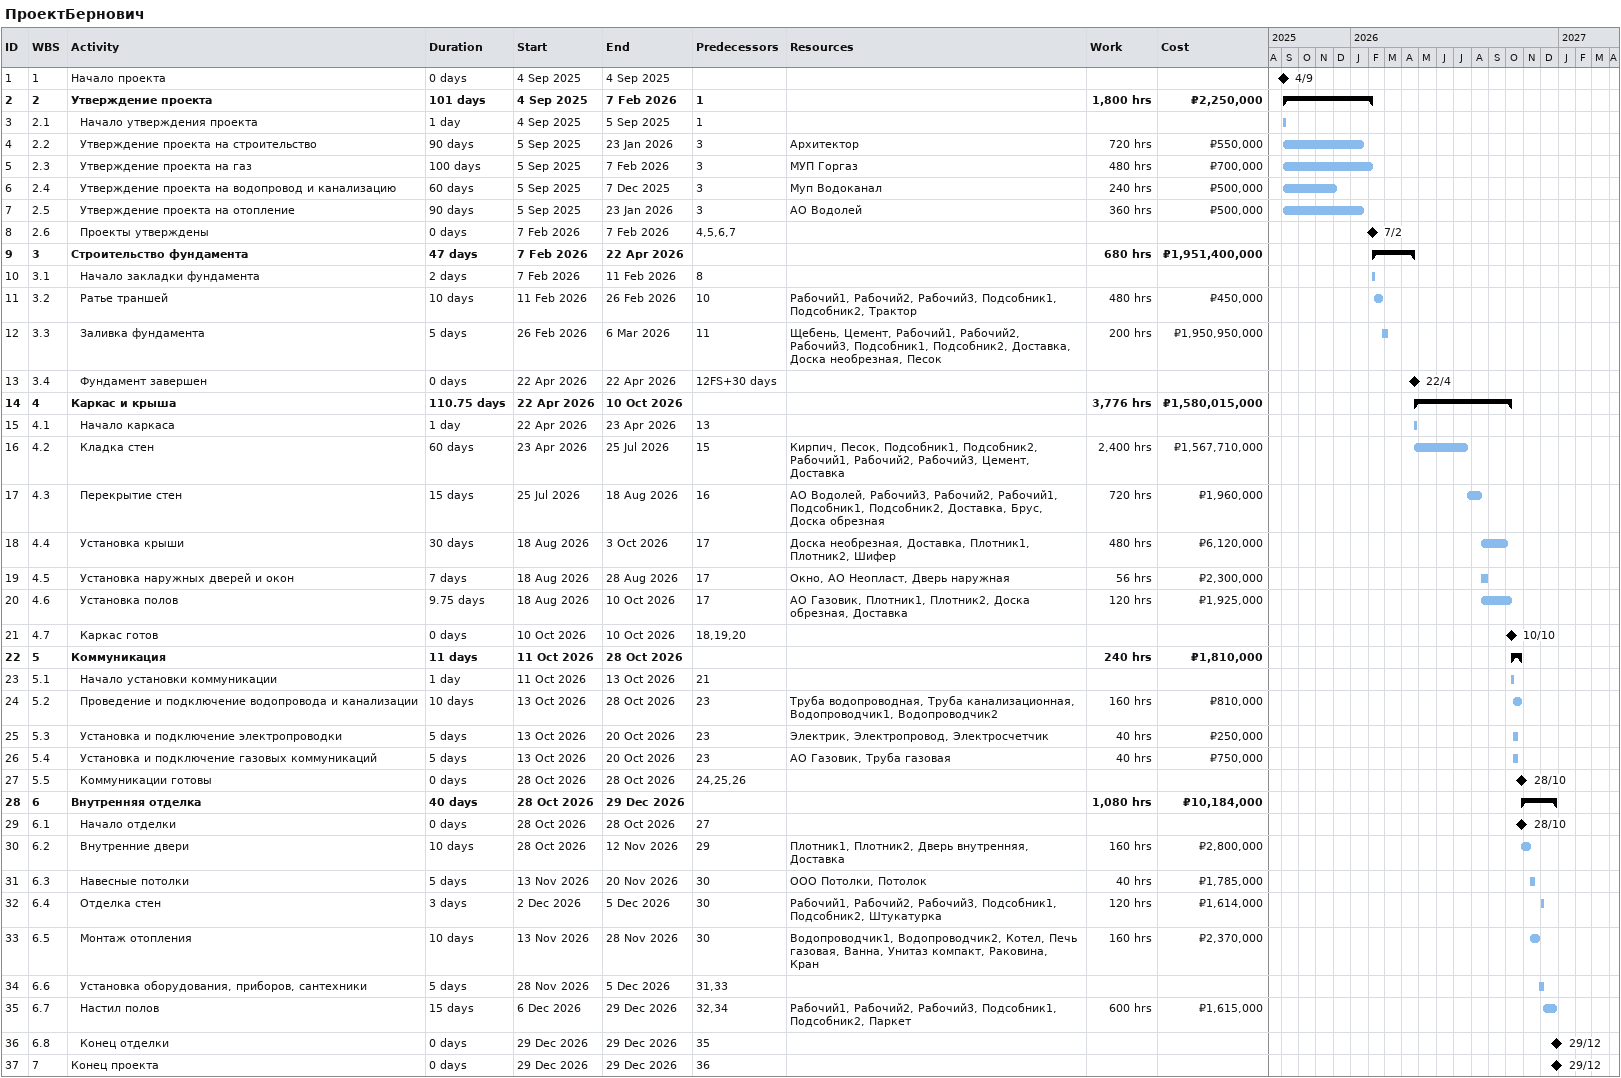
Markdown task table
ПроектБернович

| ID | WBS | Task | Duration | Start | Finish | Predecessors | Resources | Work (h) | Cost (₽) |
|---|---|---|---|---|---|---|---|---|---|
| 1 | 1 | Начало проекта | 0d | 2025-09-04 | 2025-09-04 |  |  |  |  |
| 2 | 2 | **Утверждение проекта** | 101d | 2025-09-04 | 2026-02-07 | 1 |  | 1800 | 2250000 |
| 3 | 2.1 | Начало утверждения проекта | 1d | 2025-09-04 | 2025-09-05 | 1 |  |  |  |
| 4 | 2.2 | Утверждение проекта на строительство | 90d | 2025-09-05 | 2026-01-23 | 3 | Архитектор | 720 | 550000 |
| 5 | 2.3 | Утверждение проекта на газ | 100d | 2025-09-05 | 2026-02-07 | 3 | МУП Горгаз | 480 | 700000 |
| 6 | 2.4 | Утверждение проекта на водопровод и канализацию | 60d | 2025-09-05 | 2025-12-07 | 3 | Муп Водоканал | 240 | 500000 |
| 7 | 2.5 | Утверждение проекта на отопление | 90d | 2025-09-05 | 2026-01-23 | 3 | АО Водолей | 360 | 500000 |
| 8 | 2.6 | Проекты утверждены | 0d | 2026-02-07 | 2026-02-07 | 4, 5, 6, 7 |  |  |  |
| 9 | 3 | **Строительство фундамента** | 47d | 2026-02-07 | 2026-04-22 |  |  | 680 | 1951400000 |
| 10 | 3.1 | Начало закладки фундамента | 2d | 2026-02-07 | 2026-02-11 | 8 |  |  |  |
| 11 | 3.2 | Ратье траншей | 10d | 2026-02-11 | 2026-02-26 | 10 | Рабочий1, Рабочий2, Рабочий3, Подсобник1, Подсобник2, Трактор | 480 | 450000 |
| 12 | 3.3 | Заливка фундамента | 5d | 2026-02-26 | 2026-03-06 | 11 | Щебень, Цемент, Рабочий1, Рабочий2, Рабочий3, Подсобник1, Подсобник2, Доставка, Доска необрезная, Песок | 200 | 1950950000 |
| 13 | 3.4 | Фундамент завершен | 0d | 2026-04-22 | 2026-04-22 | 12FS+30d |  |  |  |
| 14 | 4 | **Каркас и крыша** | 110.75d | 2026-04-22 | 2026-10-10 |  |  | 3776 | 1580015000 |
| 15 | 4.1 | Начало каркаса | 1d | 2026-04-22 | 2026-04-23 | 13 |  |  |  |
| 16 | 4.2 | Кладка стен | 60d | 2026-04-23 | 2026-07-25 | 15 | Кирпич, Песок, Подсобник1, Подсобник2, Рабочий1, Рабочий2, Рабочий3, Цемент, Доставка | 2400 | 1567710000 |
| 17 | 4.3 | Перекрытие стен | 15d | 2026-07-25 | 2026-08-18 | 16 | АО Водолей, Рабочий3, Рабочий2, Рабочий1, Подсобник1, Подсобник2, Доставка, Брус, Доска обрезная | 720 | 1960000 |
| 18 | 4.4 | Установка крыши | 30d | 2026-08-18 | 2026-10-03 | 17 | Доска необрезная, Доставка, Плотник1, Плотник2, Шифер | 480 | 6120000 |
| 19 | 4.5 | Установка наружных дверей и окон | 7d | 2026-08-18 | 2026-08-28 | 17 | Окно, АО Неопласт, Дверь наружная | 56 | 2300000 |
| 20 | 4.6 | Установка полов | 9.75d | 2026-08-18 | 2026-10-10 | 17 | АО Газовик, Плотник1, Плотник2, Доска обрезная, Доставка | 120 | 1925000 |
| 21 | 4.7 | Каркас готов | 0d | 2026-10-10 | 2026-10-10 | 18, 19, 20 |  |  |  |
| 22 | 5 | **Коммуникация** | 11d | 2026-10-11 | 2026-10-28 |  |  | 240 | 1810000 |
| 23 | 5.1 | Начало установки коммуникации | 1d | 2026-10-11 | 2026-10-13 | 21 |  |  |  |
| 24 | 5.2 | Проведение и подключение водопровода и канализации | 10d | 2026-10-13 | 2026-10-28 | 23 | Труба водопроводная, Труба канализационная, Водопроводчик1, Водопроводчик2 | 160 | 810000 |
| 25 | 5.3 | Установка и подключение электропроводки | 5d | 2026-10-13 | 2026-10-20 | 23 | Электрик, Электропровод, Электросчетчик | 40 | 250000 |
| 26 | 5.4 | Установка и подключение газовых коммуникаций | 5d | 2026-10-13 | 2026-10-20 | 23 | АО Газовик, Труба газовая | 40 | 750000 |
| 27 | 5.5 | Коммуникации готовы | 0d | 2026-10-28 | 2026-10-28 | 24, 25, 26 |  |  |  |
| 28 | 6 | **Внутренняя отделка** | 40d | 2026-10-28 | 2026-12-29 |  |  | 1080 | 10184000 |
| 29 | 6.1 | Начало отделки | 0d | 2026-10-28 | 2026-10-28 | 27 |  |  |  |
| 30 | 6.2 | Внутренние двери | 10d | 2026-10-28 | 2026-11-12 | 29 | Плотник1, Плотник2, Дверь внутренняя, Доставка | 160 | 2800000 |
| 31 | 6.3 | Навесные потолки | 5d | 2026-11-13 | 2026-11-20 | 30 | ООО Потолки, Потолок | 40 | 1785000 |
| 32 | 6.4 | Отделка стен | 3d | 2026-12-02 | 2026-12-05 | 30 | Рабочий1, Рабочий2, Рабочий3, Подсобник1, Подсобник2, Штукатурка | 120 | 1614000 |
| 33 | 6.5 | Монтаж отопления | 10d | 2026-11-13 | 2026-11-28 | 30 | Водопроводчик1, Водопроводчик2, Котел, Печь газовая, Ванна, Унитаз компакт, Раковина, Кран | 160 | 2370000 |
| 34 | 6.6 | Установка оборудования, приборов, сантехники | 5d | 2026-11-28 | 2026-12-05 | 31, 33 |  |  |  |
| 35 | 6.7 | Настил полов | 15d | 2026-12-06 | 2026-12-29 | 32, 34 | Рабочий1, Рабочий2, Рабочий3, Подсобник1, Подсобник2, Паркет | 600 | 1615000 |
| 36 | 6.8 | Конец отделки | 0d | 2026-12-29 | 2026-12-29 | 35 |  |  |  |
| 37 | 7 | Конец проекта | 0d | 2026-12-29 | 2026-12-29 | 36 |  |  |  |
